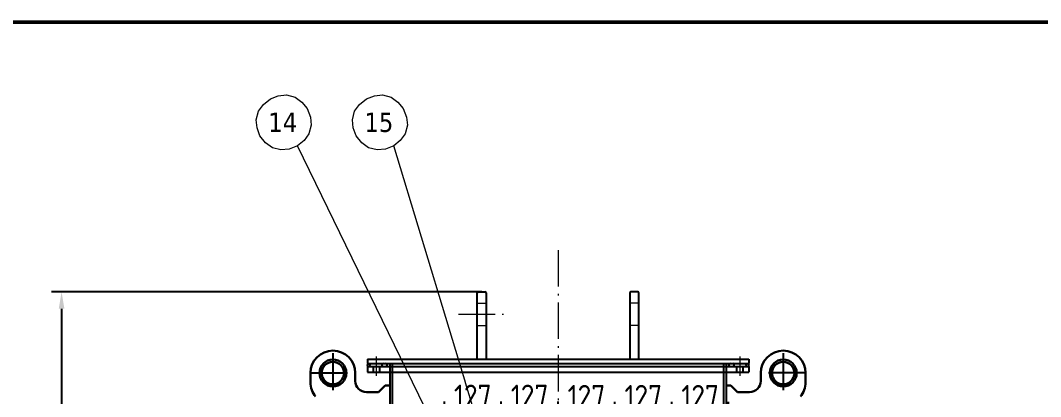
# Model space of a CAD drawing. Header units: millimetres. Extents: x 834 to 15818, y 1166 to 7882.
# Drawn here: x 4933 to 7213, y 6819 to 7659 of the extents above; entities that cross this region are included whole.
import ezdxf

# ---------------------------------------------------------------- set-up
doc = ezdxf.new("R2010")
doc.units = ezdxf.units.MM
doc.header["$LTSCALE"] = 13
doc.linetypes.add('4 点画线', pattern=[9, 6.25, -1.25, 0.25, -1.25])
doc.linetypes.add('CENTERX2', pattern=[101.6, 63.5, -12.7, 12.7, -12.7])
doc.layers.add('1', color=4, linetype='Continuous')
doc.layers.add('标注、文本', color=3, linetype='Continuous', lineweight=25)
doc.layers.add('铁心', color=3, linetype='Continuous', lineweight=0)
doc.styles.get("Standard").update_dxf_attribs({"font": 'gbenor.shx', "bigfont": 'gbcbig.shx'})
doc.styles.add('Tahoma$001', font='tahoma.ttf', dxfattribs={"height": 2.159784})
doc.dimstyles.new('丁晓菲', dxfattribs={"dimscale": 15, "dimtxt": 3.5, "dimasz": 2.5, "dimexe": 1.5, "dimexo": 0, "dimgap": 0.5, "dimtad": 1, "dimtoh": 1, "dimtxsty": 'Standard', "dimcen": 2.5, "dimclrd": 3, "dimclre": 3, "dimclrt": 2, "dimadec": 0, "dimazin": 0, "dimtfac": 1, "dimtmove": 0, "dimatfit": 2, "dimfxl": 1.5, "dimarcsym": 0})

# ---------------------------------------------------------------- blocks, each defined once
blk = doc.blocks.new('*D804')
at = {"layer": 'Defpoints', "color": 0, "transparency": 16777216}
for p in [(6007.6, 6785.5), (5880.6, 6559.2), (6007.6, 6560.2)]:
    blk.add_point(p, dxfattribs=at)
at = {"layer": '标注、文本', "color": 3, "lineweight": -2, "transparency": 16777216}
for p, q in [((5880.6, 6559.2), (5880.6, 6808)), ((6007.6, 6560.2), (6007.6, 6808)), ((5918.1, 6785.5), (5970.1, 6785.5))]:
    blk.add_line(p, q, dxfattribs=at)
at = {"layer": '标注、文本', "color": 3, "transparency": 16777216}
for points in [[(5918.1, 6791.8), (5918.1, 6779.3), (5880.6, 6785.5)], [(5970.1, 6791.8), (5970.1, 6779.3), (6007.6, 6785.5)]]:
    blk.add_solid(points, dxfattribs=at)
at = {"layer": '标注、文本', "color": 2, "transparency": 16777216, "insert": (5944.1, 6819.3), "char_height": 52.5, "attachment_point": 5, "bg_fill": 3, "box_fill_scale": 1.1, "bg_fill_color": 256, "bg_fill_true_color": 13158600, "bg_fill_transparency": 0}
blk.add_mtext('127', dxfattribs=at)
blk = doc.blocks.new('*D805')
at = {"layer": 'Defpoints', "color": 0, "transparency": 16777216}
for p in [(6134.6, 6785.5), (6007.6, 6560.2), (6134.6, 6560.2)]:
    blk.add_point(p, dxfattribs=at)
at = {"layer": '标注、文本', "color": 3, "lineweight": -2, "transparency": 16777216}
for p, q in [((6007.6, 6560.2), (6007.6, 6808)), ((6134.6, 6560.2), (6134.6, 6808)), ((6045.1, 6785.5), (6097.1, 6785.5))]:
    blk.add_line(p, q, dxfattribs=at)
at = {"layer": '标注、文本', "color": 3, "transparency": 16777216}
for points in [[(6045.1, 6791.8), (6045.1, 6779.3), (6007.6, 6785.5)], [(6097.1, 6791.8), (6097.1, 6779.3), (6134.6, 6785.5)]]:
    blk.add_solid(points, dxfattribs=at)
at = {"layer": '标注、文本', "color": 2, "transparency": 16777216, "insert": (6071.1, 6819.3), "char_height": 52.5, "attachment_point": 5, "bg_fill": 3, "box_fill_scale": 1.1, "bg_fill_color": 256, "bg_fill_true_color": 13158600, "bg_fill_transparency": 0}
blk.add_mtext('127', dxfattribs=at)
blk = doc.blocks.new('*D806')
at = {"layer": 'Defpoints', "color": 0, "transparency": 16777216}
for p in [(6261.6, 6784.8), (6134.6, 6587.6), (6261.6, 6560.2)]:
    blk.add_point(p, dxfattribs=at)
at = {"layer": '标注、文本', "color": 3, "lineweight": -2, "transparency": 16777216}
for p, q in [((6134.6, 6587.6), (6134.6, 6807.3)), ((6261.6, 6560.2), (6261.6, 6807.3)), ((6172.1, 6784.8), (6224.1, 6784.8))]:
    blk.add_line(p, q, dxfattribs=at)
at = {"layer": '标注、文本', "color": 3, "transparency": 16777216}
for points in [[(6172.1, 6791.1), (6172.1, 6778.6), (6134.6, 6784.8)], [(6224.1, 6791.1), (6224.1, 6778.6), (6261.6, 6784.8)]]:
    blk.add_solid(points, dxfattribs=at)
at = {"layer": '标注、文本', "color": 2, "transparency": 16777216, "insert": (6198.1, 6818.6), "char_height": 52.5, "attachment_point": 5, "bg_fill": 3, "box_fill_scale": 1.1, "bg_fill_color": 256, "bg_fill_true_color": 13158600, "bg_fill_transparency": 0}
blk.add_mtext('127', dxfattribs=at)
blk = doc.blocks.new('*D807')
at = {"layer": 'Defpoints', "color": 0, "transparency": 16777216}
for p in [(6388.6, 6784.8), (6261.6, 6560.2), (6388.6, 6559.2)]:
    blk.add_point(p, dxfattribs=at)
at = {"layer": '标注、文本', "color": 3, "lineweight": -2, "transparency": 16777216}
for p, q in [((6261.6, 6560.2), (6261.6, 6807.3)), ((6388.6, 6559.2), (6388.6, 6807.3)), ((6299.1, 6784.8), (6351.1, 6784.8))]:
    blk.add_line(p, q, dxfattribs=at)
at = {"layer": '标注、文本', "color": 3, "transparency": 16777216}
for points in [[(6299.1, 6791.1), (6299.1, 6778.6), (6261.6, 6784.8)], [(6351.1, 6791.1), (6351.1, 6778.6), (6388.6, 6784.8)]]:
    blk.add_solid(points, dxfattribs=at)
at = {"layer": '标注、文本', "color": 2, "transparency": 16777216, "insert": (6325.1, 6818.6), "char_height": 52.5, "attachment_point": 5, "bg_fill": 3, "box_fill_scale": 1.1, "bg_fill_color": 256, "bg_fill_true_color": 13158600, "bg_fill_transparency": 0}
blk.add_mtext('127', dxfattribs=at)
blk = doc.blocks.new('*D818')
at = {"layer": 'Defpoints', "color": 0, "transparency": 16777216}
for p in [(5964.1, 7052.7), (5025.5, 5359.7), (5964.1, 5359.7)]:
    blk.add_point(p, dxfattribs=at)
at = {"layer": '标注、文本', "color": 3, "lineweight": -2, "transparency": 16777216}
for p, q in [((5964.1, 7052.7), (5003, 7052.7)), ((5025.5, 7015.2), (5025.5, 5397.2)), ((5964.1, 5359.7), (5003, 5359.7))]:
    blk.add_line(p, q, dxfattribs=at)
at = {"layer": '标注、文本', "color": 3, "transparency": 16777216}
for points in [[(5019.2, 7015.2), (5031.7, 7015.2), (5025.5, 7052.7)], [(5019.2, 5397.2), (5031.7, 5397.2), (5025.5, 5359.7)]]:
    blk.add_solid(points, dxfattribs=at)
at = {"layer": '标注、文本', "color": 2, "transparency": 16777216, "insert": (4991.7, 6206.2), "char_height": 52.5, "attachment_point": 5, "rotation": 90, "bg_fill": 3, "box_fill_scale": 1.1, "bg_fill_color": 256, "bg_fill_true_color": 13158600, "bg_fill_transparency": 0}
blk.add_mtext('1693', dxfattribs=at)
blk = doc.blocks.new('*D824')
at = {"layer": 'Defpoints', "color": 0, "transparency": 16777216}
for p in [(6515.6, 6784.8), (6388.6, 6578.7), (6515.6, 6560.2)]:
    blk.add_point(p, dxfattribs=at)
at = {"layer": '标注、文本', "color": 3, "lineweight": -2, "transparency": 16777216}
for p, q in [((6388.6, 6578.7), (6388.6, 6807.3)), ((6515.6, 6560.2), (6515.6, 6807.3)), ((6426.1, 6784.8), (6478.1, 6784.8))]:
    blk.add_line(p, q, dxfattribs=at)
at = {"layer": '标注、文本', "color": 3, "transparency": 16777216}
for points in [[(6426.1, 6791.1), (6426.1, 6778.6), (6388.6, 6784.8)], [(6478.1, 6791.1), (6478.1, 6778.6), (6515.6, 6784.8)]]:
    blk.add_solid(points, dxfattribs=at)
at = {"layer": '标注、文本', "color": 2, "transparency": 16777216, "insert": (6452.1, 6818.6), "char_height": 52.5, "attachment_point": 5, "bg_fill": 3, "box_fill_scale": 1.1, "bg_fill_color": 256, "bg_fill_true_color": 13158600, "bg_fill_transparency": 0}
blk.add_mtext('127', dxfattribs=at)

msp = doc.modelspace()

# ---------------------------------------------------------------- linework, layer by layer
at = {"layer": '1'}
for p, q in [((5954.068, 6902.705), (5954.068, 7050.705)), ((5956.068, 7052.705), (5972.068, 7052.705)), ((5974.068, 7050.705), (5974.068, 6902.705)), ((6295.068, 7050.705), (6295.068, 6902.705)), ((6313.068, 7052.705), (6297.068, 7052.705)), ((6315.068, 6902.705), (6315.068, 7050.705))]:
    msp.add_line(p, q, dxfattribs=at)
at = {"layer": '1', "color": 1, "linetype": 'CENTERX2', "lineweight": -3, "ltscale": 0.1}
for p, q in [((5631.568, 6915.55), (5631.568, 6827.609)), ((6637.568, 6915.55), (6637.568, 6827.609)), ((5581.568, 6871.58), (5681.568, 6871.58)), ((6687.568, 6871.58), (6587.568, 6871.58))]:
    msp.add_line(p, q, dxfattribs=at)
at = {"layer": '1', "const_width": 7.914}
msp.add_lwpolyline([(1422.069, 1414.536), (10105.029, 1414.536), (10105.029, 7655.413), (1422.069, 7655.413), (1422.069, 1414.536)], dxfattribs=at)
at = {"layer": '1'}
for centre, start, end in [((5956.068, 7050.705), 90, 180), ((5972.068, 7050.705), 0, 90), ((6297.068, 7050.705), 90, 180), ((6313.068, 7050.705), 0, 90)]:
    msp.add_arc(centre, 2, start, end, dxfattribs=at)
at = {"layer": '标注、文本', "color": 1, "linetype": '4 点画线', "lineweight": 18}
for p, q in [((6134.568, 7145.722), (6134.568, 5076.732)), ((5728.568, 6908.618), (5728.568, 6865.036)), ((6540.568, 6908.618), (6540.568, 6865.036))]:
    msp.add_line(p, q, dxfattribs=at)
at = {"layer": '标注、文本', "color": 1, "linetype": '4 点画线', "lineweight": 20}
for p, q in [((5954.068, 7027.705), (5974.068, 7027.705)), ((6315.068, 7027.705), (6295.068, 7027.705)), ((5912.548, 7002.705), (6012.548, 7002.705)), ((5954.068, 6977.705), (5974.068, 6977.705)), ((6315.068, 6977.705), (6295.068, 6977.705))]:
    msp.add_line(p, q, dxfattribs=at)
at = {"layer": '标注、文本'}
for p, q in [((5631.568, 6921.571), (5631.568, 6921.571)), ((6637.568, 6921.571), (6637.568, 6921.571)), ((5708.568, 6902.705), (5708.568, 6892.705)), ((5708.568, 6902.705), (6560.568, 6902.705)), ((5708.568, 6892.705), (6560.568, 6892.705)), ((5708.568, 6885.705), (5708.568, 6873.705)), ((5708.568, 6885.705), (6560.568, 6885.705)), ((5721.568, 6885.705), (5721.568, 6873.705)), ((5735.568, 6885.705), (5735.568, 6873.705)), ((6520.568, 6891.705), (5748.568, 6891.705)), ((6520.568, 6891.705), (5748.568, 6891.705)), ((5754.568, 6885.705), (6520.568, 6885.705)), ((5758.568, 6891.705), (5758.568, 5485.705)), ((5764.568, 5485.705), (5764.568, 6891.705)), ((6504.568, 6891.705), (6504.568, 5485.705)), ((6510.568, 5485.705), (6510.568, 6891.705)), ((6533.568, 6885.705), (6533.568, 6873.705)), ((6547.568, 6885.705), (6547.568, 6873.705)), ((6560.568, 6902.705), (6560.568, 6892.705)), ((6560.568, 6885.705), (6560.568, 6873.705)), ((5708.568, 6873.705), (6560.568, 6873.705))]:
    msp.add_line(p, q, dxfattribs=at)
at = {"layer": '标注、文本', "color": 4, "lineweight": 30}
for p, q in [((5581.568, 6850.574), (5581.568, 6871.571)), ((5681.568, 6853.588), (5681.568, 6871.571)), ((6587.568, 6853.588), (6587.568, 6871.571)), ((6687.568, 6850.574), (6687.568, 6871.571)), ((5735.094, 6830.073), (5747.1, 6842.22)), ((5750.656, 6843.705), (5758.568, 6843.705)), ((6518.48, 6843.705), (6510.568, 6843.705)), ((6534.043, 6830.073), (6522.036, 6842.22)), ((5731.538, 6828.588), (5706.568, 6828.588)), ((6537.599, 6828.588), (6562.568, 6828.588))]:
    msp.add_line(p, q, dxfattribs=at)
for centre, radius in [((5631.568, 6871.58), 30), ((5631.568, 6871.33), 25), ((6637.568, 6871.58), 30), ((6637.568, 6871.33), 25)]:
    msp.add_circle(centre, radius, dxfattribs=at)
at = {"layer": '标注、文本'}
for centre in [(5711.568, 6888.705), (6557.568, 6888.705)]:
    msp.add_circle(centre, 3, dxfattribs=at)
at = {"layer": '标注、文本', "color": 4, "lineweight": 30}
for centre, radius, start, end in [((5631.568, 6871.571), 50, 90, 180), ((5631.568, 6871.571), 50, 0, 90), ((6637.568, 6871.571), 50, 90, 180), ((6637.568, 6871.571), 50, 0, 90), ((5631.568, 6850.574), 50, 180, 219.505856), ((5706.568, 6853.588), 25, 180, 270), ((5750.656, 6838.705), 5, 90, 135.331906), ((6518.48, 6838.705), 5, 44.668094, 90), ((6562.568, 6853.588), 25, 270, 0), ((6637.568, 6850.574), 50, 320.494144, 0), ((5731.538, 6833.588), 5, 270, 315.331906), ((6537.599, 6833.588), 5, 224.668094, 270)]:
    msp.add_arc(centre, radius, start, end, dxfattribs=at)
at = {"layer": '标注、文本'}
for centre, start, end in [((5744.448, 6889.205), 90, 270), ((5749.448, 6889.205), 270, 90), ((6519.688, 6889.205), 90, 270), ((6524.688, 6889.205), 270, 90)]:
    msp.add_arc(centre, 3.5, start, end, dxfattribs=at)
at = {"layer": '铁心'}
for p, q in [((5476.244, 7471.651), (5491.954, 7484.199)), ((5491.954, 7484.199), (5509.631, 7490.927)), ((5509.631, 7490.927), (5528.003, 7492.839)), ((5528.003, 7492.839), (5547.079, 7487.507)), ((5547.079, 7487.507), (5562.294, 7476.816)), ((5562.294, 7476.816), (5574.089, 7462.411)), ((5690.978, 7471.651), (5706.687, 7484.199)), ((5706.687, 7484.199), (5724.365, 7490.927)), ((5724.365, 7490.927), (5742.736, 7492.839)), ((5742.736, 7492.839), (5761.813, 7487.507)), ((5761.813, 7487.507), (5777.028, 7476.816)), ((5777.028, 7476.816), (5788.822, 7462.411)), ((5460.482, 7437.51), (5465.402, 7456.697)), ((5465.402, 7456.697), (5476.244, 7471.651)), ((5574.089, 7462.411), (5581.57, 7443.429)), ((5675.215, 7437.51), (5680.136, 7456.697)), ((5680.136, 7456.697), (5690.978, 7471.651)), ((5788.822, 7462.411), (5796.304, 7443.429)), ((5462.133, 7418.988), (5460.482, 7437.51)), ((5581.57, 7443.429), (5583.222, 7424.907)), ((5676.866, 7418.988), (5675.215, 7437.51)), ((5796.304, 7443.429), (5797.955, 7424.907)), ((5468.711, 7401.571), (5462.133, 7418.988)), ((5583.222, 7424.907), (5578.151, 7405.981)), ((5683.444, 7401.571), (5676.866, 7418.988)), ((5797.955, 7424.907), (5792.884, 7405.981)), ((5481.409, 7385.601), (5468.711, 7401.571)), ((5496.624, 7374.91), (5481.409, 7385.601)), ((5567.459, 7390.766), (5552.793, 7378.821)), ((5578.151, 7405.981), (5567.459, 7390.766)), ((5696.142, 7385.601), (5683.444, 7401.571)), ((5711.357, 7374.91), (5696.142, 7385.601)), ((5782.193, 7390.766), (5767.527, 7378.821)), ((5792.884, 7405.981), (5782.193, 7390.766)), ((5515.55, 7369.838), (5496.624, 7374.91)), ((5534.072, 7371.49), (5515.55, 7369.838)), ((5552.793, 7378.821), (5534.072, 7371.49)), ((5730.283, 7369.838), (5711.357, 7374.91)), ((5748.806, 7371.49), (5730.283, 7369.838)), ((5767.527, 7378.821), (5748.806, 7371.49))]:
    msp.add_line(p, q, dxfattribs=at)

# ---------------------------------------------------------------- texts
at = {"layer": '铁心', "style": 'Tahoma$001'}
for s, p in [('14', (5487.258, 7410.157)), ('15', (5701.992, 7410.157))]:
    msp.add_text(s, height=42.9939, dxfattribs=at).set_placement(p)

# ---------------------------------------------------------------- next in the draw order: dimensions: what is measured, and where the dimension line sits
at = {"layer": '标注、文本', "color": 0}
dim = msp.add_linear_dim(base=(6007.568, 6785.503), p1=(5880.568, 6559.217), p2=(6007.568, 6560.2), dimstyle='丁晓菲', override={"dimtfill": 1, "dimarcsym": 1}, dxfattribs=at)
dim.commit()
dim.dimension.update_dxf_attribs({"geometry": '*D804', "text_midpoint": (5944.068, 6819.253)})

# ---------------------------------------------------------------- next in the draw order: dimensions: what is measured, and where the dimension line sits
dim = msp.add_linear_dim(base=(5025.479, 5359.705), p1=(5964.068, 7052.705), p2=(5964.068, 5359.705), angle=90, dimstyle='丁晓菲', override={"dimtfill": 1, "dimarcsym": 1}, dxfattribs=at)
dim.commit()
dim.dimension.update_dxf_attribs({"geometry": '*D818', "text_midpoint": (4991.729, 6206.205)})
dim = msp.add_linear_dim(base=(6134.568, 6785.503), p1=(6007.568, 6560.2), p2=(6134.568, 6560.2), dimstyle='丁晓菲', override={"dimtfill": 1, "dimarcsym": 1}, dxfattribs=at)
dim.commit()
dim.dimension.update_dxf_attribs({"geometry": '*D805', "text_midpoint": (6071.068, 6819.253)})

# ---------------------------------------------------------------- next in the draw order: linework, layer by layer
at = {"layer": '铁心'}
for p, q in [((5977.24, 6506.146), (5552.793, 7378.821)), ((6112.568, 6240.2), (5767.527, 7378.821))]:
    msp.add_line(p, q, dxfattribs=at)

# ---------------------------------------------------------------- next in the draw order: dimensions: what is measured, and where the dimension line sits
at = {"layer": '标注、文本', "color": 0}
dim = msp.add_linear_dim(base=(6261.568, 6784.812), p1=(6134.568, 6587.601), p2=(6261.568, 6560.2), dimstyle='丁晓菲', override={"dimtfill": 1, "dimarcsym": 1}, dxfattribs=at)
dim.commit()
dim.dimension.update_dxf_attribs({"geometry": '*D806', "text_midpoint": (6198.068, 6818.562)})

# ---------------------------------------------------------------- next in the draw order: dimensions: what is measured, and where the dimension line sits
dim = msp.add_linear_dim(base=(6388.568, 6784.812), p1=(6261.568, 6560.2), p2=(6388.568, 6559.217), dimstyle='丁晓菲', override={"dimtfill": 1, "dimarcsym": 1}, dxfattribs=at)
dim.commit()
dim.dimension.update_dxf_attribs({"geometry": '*D807', "text_midpoint": (6325.068, 6818.562)})

# ---------------------------------------------------------------- next in the draw order: dimensions: what is measured, and where the dimension line sits
dim = msp.add_linear_dim(base=(6515.568, 6784.812), p1=(6388.568, 6578.717), p2=(6515.568, 6560.2), dimstyle='丁晓菲', override={"dimtfill": 1, "dimarcsym": 1}, dxfattribs=at)
dim.commit()
dim.dimension.update_dxf_attribs({"geometry": '*D824', "text_midpoint": (6452.068, 6818.562)})

doc.saveas('drawing.dxf')
